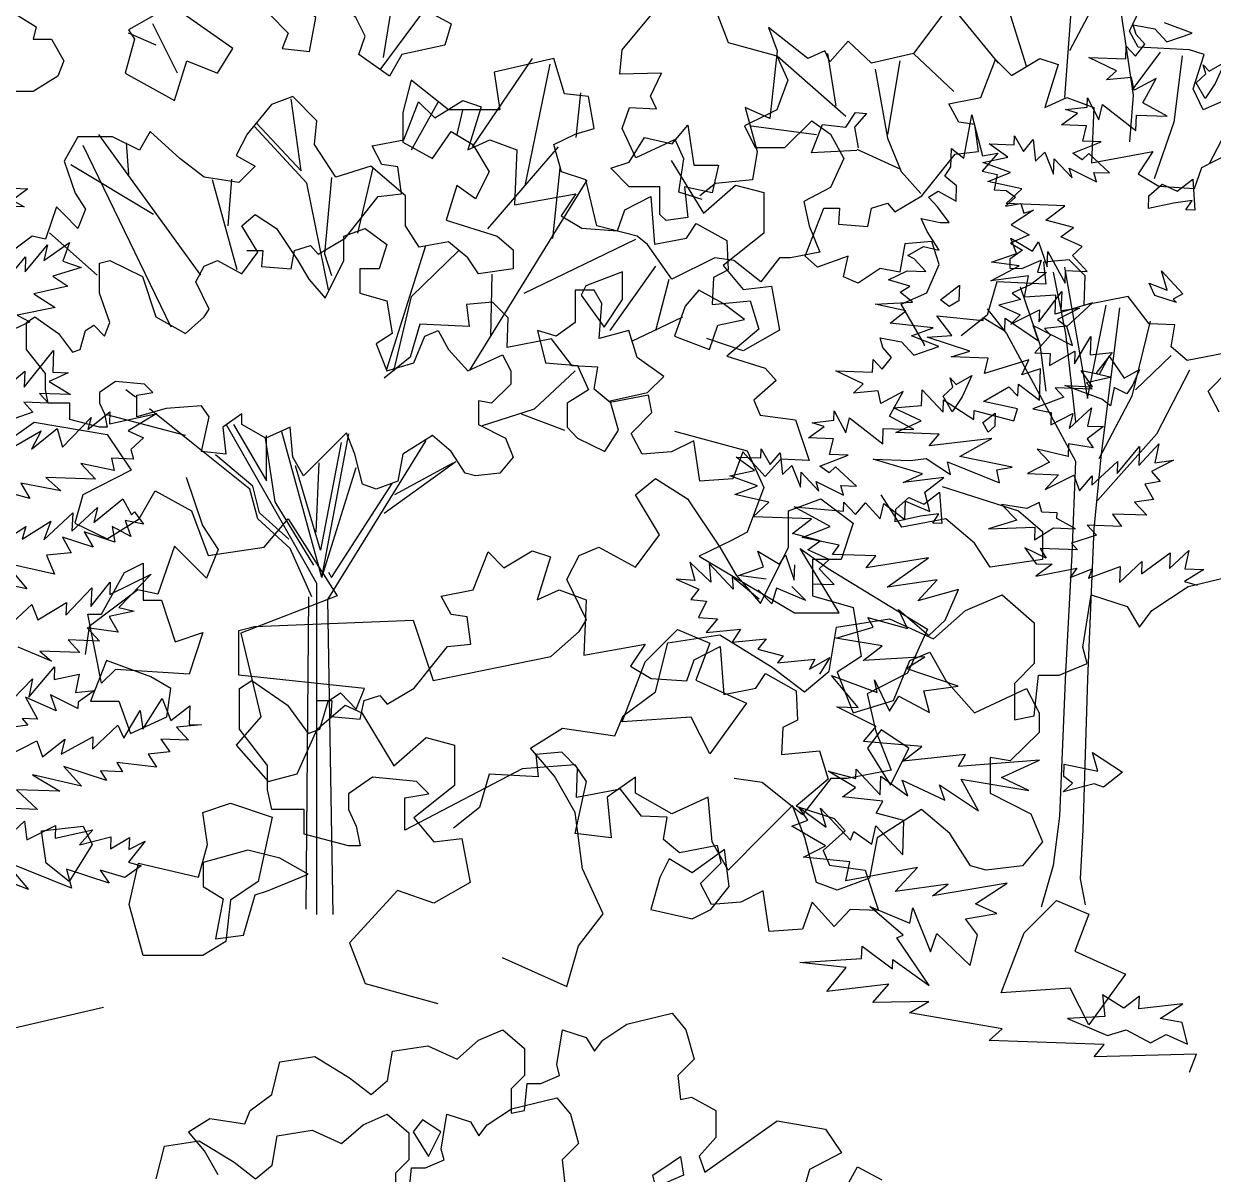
# Model space of a CAD drawing. Header units: inches. Extents: x 11.9 to 85.3, y 5.2 to 37.4.
# Drawn here: x 56.6194 to 57.078, y 23.1037 to 23.5471 of the extents above; entities that cross this region are included whole.
import ezdxf

# ---------------------------------------------------------------- set-up
doc = ezdxf.new("R2010")
doc.units = ezdxf.units.IN
doc.header["$MEASUREMENT"] = 0
doc.layers.add('CAY', color=94, linetype='Continuous')
doc.layers.add('CAY-3', color=61, linetype='Continuous')

# ---------------------------------------------------------------- blocks, each defined once
blk = doc.blocks.new('A$C76451831')
at = {"layer": 'CAY'}
for p, q in [((2471.8, 2031.9), (2478.5, 2069.3)), ((2478.5, 2069.3), (2487.7, 2034.1)), ((2460.6, 2024.6), (2461.2, 2040.4)), ((2461.2, 2040.4), (2471.8, 2031.9)), ((2500.9, 2036.3), (2487.3, 2020.9)), ((2487.7, 2034.1), (2500.9, 2036.3)), ((2455.4, 2016.6), (2460.6, 2024.6)), ((2465.5, 2008.1), (2455.4, 2016.6)), ((2487.3, 2020.9), (2500.3, 2017.8)), ((2500.3, 2017.8), (2497.6, 2004.7)), ((2441.2, 1998.5), (2449.5, 2003.7)), ((2449.5, 2003.7), (2465, 1995)), ((2465, 1995), (2465.5, 2008.1)), ((2497.6, 2004.7), (2508, 2004.3)), ((2508, 2004.3), (2515.9, 1998.6)), ((2449, 1990.1), (2441.2, 1998.5)), ((2515.9, 1998.6), (2507.5, 1990.8)), ((2507.5, 1990.8), (2520.7, 1993)), ((2520.7, 1993), (2523.1, 1984.8)), ((2459, 1976.6), (2449, 1990.1)), ((2531.4, 1987.2), (2512.4, 1974.7)), ((2523.1, 1984.8), (2531.4, 1987.2)), ((2435.1, 1980.1), (2451.3, 1976.8)), ((2440.1, 1969.1), (2435.1, 1980.1)), ((2451.3, 1976.8), (2459, 1976.6)), ((2512.4, 1974.7), (2527.9, 1966)), ((2450.4, 1952.9), (2440.1, 1969.1)), ((2527.9, 1966), (2511.8, 1958.9)), ((2423.5, 1948.4), (2437, 1956)), ((2437, 1956), (2450.4, 1952.9)), ((2522, 1953.1), (2511.3, 1945.3)), ((2511.8, 1958.9), (2522, 1953.1)), ((2428.9, 1945.4), (2423.5, 1948.4)), ((2438.9, 1934.7), (2428.9, 1945.4)), ((2511.3, 1945.3), (2511.1, 1937.6)), ((2521.5, 1937.2), (2538.1, 1944.4)), ((2538.1, 1944.4), (2535, 1934)), ((2407, 1927.6), (2423.1, 1935.2)), ((2423.1, 1935.2), (2438.9, 1934.7)), ((2511.1, 1937.6), (2521.5, 1937.2)), ((2542.7, 1933.8), (2529.2, 1923.4)), ((2535, 1934), (2542.7, 1933.8)), ((2425.3, 1922), (2407, 1927.6)), ((2417, 1916.8), (2425.3, 1922)), ((2529.2, 1923.4), (2513.1, 1916.2)), ((2427.6, 1908.3), (2417, 1916.8)), ((2520.6, 1910.5), (2501.8, 1905.7)), ((2513.1, 1916.2), (2520.6, 1910.5)), ((2536.2, 1891.4), (2555.7, 1917.4)), ((2555.7, 1917.4), (2555.1, 1901.1)), ((2395.4, 1906.7), (2427.6, 1908.3)), ((2421.9, 1900.8), (2395.4, 1906.7)), ((2408.4, 1890.4), (2421.9, 1900.8)), ((2501.8, 1905.7), (2520.1, 1897.4)), ((2512.1, 1889.5), (2536.6, 1901.8)), ((2536.6, 1901.8), (2536.2, 1891.4)), ((2571.1, 1903.3), (2552.1, 1893.5)), ((2555.1, 1901.1), (2571.1, 1903.3)), ((2445.4, 1886.4), (2408.4, 1890.4)), ((2520.1, 1897.4), (2512.1, 1889.5)), ((2552.1, 1893.5), (2559.6, 1887.8)), ((2426.6, 1879.3), (2445.4, 1886.4)), ((2546.2, 1880.1), (2532.6, 1864.8)), ((2559.6, 1887.8), (2541, 1885.8)), ((2541, 1885.8), (2546.2, 1880.1)), ((2402.2, 1869.3), (2399.8, 1877.6)), ((2399.8, 1877.6), (2418.2, 1874.2)), ((2418.2, 1874.2), (2428.7, 1862.9)), ((2450.3, 1870.4), (2426.6, 1879.3)), ((2428.7, 1862.9), (2450.3, 1870.4)), ((2566.7, 1855.4), (2580.6, 1878.9)), ((2580.6, 1878.9), (2580.1, 1863.1)), ((2401.6, 1850.7), (2409.6, 1860.9)), ((2409.6, 1860.9), (2402.2, 1869.3)), ((2532.6, 1864.8), (2545.7, 1864.3)), ((2545.3, 1853.9), (2567, 1866.3)), ((2545.7, 1864.3), (2545.3, 1853.9)), ((2567, 1866.3), (2566.7, 1855.4)), ((2580.1, 1863.1), (2599.2, 1865.2)), ((2599.2, 1865.2), (2585, 1847.1)), ((2361.6, 1849.4), (2393.3, 1848.3)), ((2385.3, 1838.2), (2361.6, 1849.4)), ((2393.3, 1848.3), (2393.7, 1859.2)), ((2393.7, 1859.2), (2401.6, 1850.7)), ((2598.4, 1843.9), (2577, 1839.2)), ((2577, 1839.2), (2581.8, 1833.6)), ((2585, 1847.1), (2598.4, 1843.9)), ((2376.8, 1830.3), (2385.3, 1838.2)), ((2398.2, 1832.3), (2376.8, 1830.3)), ((2400.5, 1821.3), (2398.2, 1832.3)), ((2419.5, 1831.5), (2400.5, 1821.3)), ((2407.9, 1810.6), (2419.5, 1831.5)), ((2581.8, 1833.6), (2550.1, 1834.7)), ((2550.1, 1834.7), (2557.5, 1826.7)), ((2557.5, 1826.7), (2530.9, 1816.8)), ((2360.1, 1806.9), (2360.4, 1815)), ((2360.4, 1815), (2370.2, 1796.1)), ((2370.2, 1796.1), (2373.4, 1809.1)), ((2373.4, 1809.1), (2402, 1786.8)), ((2428.8, 1799), (2407.9, 1810.6)), ((2530.9, 1816.8), (2546.6, 1813.5)), ((2546.6, 1813.5), (2546.3, 1803.1)), ((2546.3, 1803.1), (2565.2, 1812.8)), ((2562, 1799.8), (2581.2, 1817.7)), ((2565.2, 1812.8), (2562, 1799.8)), ((2581.2, 1817.7), (2577.9, 1802)), ((1580.1, 1739.3), (1673.3, 1805.4)), ((1673.3, 1805.4), (1735.8, 1794.7)), ((2338.3, 1791.8), (2351.8, 1801.7)), ((2341.5, 1804.8), (2360.1, 1806.9)), ((2351.8, 1801.7), (2341.5, 1804.8)), ((2402, 1786.8), (2402.5, 1799.9)), ((2402.5, 1799.9), (2428.8, 1799)), ((2591.5, 1801.5), (2577.6, 1791.1)), ((2577.9, 1802), (2591.5, 1801.5)), ((1735.8, 1794.7), (1756.4, 1764.1)), ((2359.6, 1791), (2338.3, 1791.8)), ((2356.4, 1777.5), (2359.6, 1791)), ((2577.6, 1791.1), (2582.7, 1783.2)), ((2297.4, 1774.6), (2297.7, 1782.3)), ((2297.7, 1782.3), (2305.3, 1768.9)), ((2305.3, 1768.9), (2313.9, 1779)), ((2313.9, 1779), (2315.9, 1760.3)), ((2561.2, 1775.8), (2534.7, 1782.2)), ((2534.7, 1782.2), (2545.1, 1770.9)), ((2561.5, 1786.7), (2561.2, 1775.8)), ((2582.7, 1783.2), (2561.5, 1786.7)), ((2603.3, 1761.2), (2622.6, 1784.5)), ((2622.1, 1768.2), (2639, 1786.7)), ((2622.6, 1784.5), (2622.1, 1768.2)), ((2639, 1786.7), (2635.8, 1770.5)), ((2292, 1763.9), (2276.1, 1775.3)), ((2276.1, 1775.3), (2297.4, 1774.6)), ((2315.9, 1760.3), (2323.9, 1768.2)), ((2323.9, 1768.2), (2331.4, 1749.4)), ((2347.9, 1767.4), (2372.2, 1777)), ((2355.9, 1761.7), (2347.9, 1767.4)), ((2372.2, 1777), (2356.4, 1777.5)), ((2545.1, 1770.9), (2526.2, 1761.2)), ((2581.6, 1751.1), (2603.6, 1771.6)), ((2603.6, 1771.6), (2603.3, 1761.2)), ((2651.7, 1772.6), (2632.8, 1762.9)), ((2635.8, 1770.5), (2651.7, 1772.6)), ((1756.4, 1764.1), (1715.1, 1742.8)), ((2270.6, 1759.2), (2292, 1763.9)), ((2294.3, 1750.7), (2270.6, 1759.2)), ((2331.4, 1749.4), (2331.9, 1762.5)), ((2331.9, 1762.5), (2347.1, 1746.1)), ((2361.5, 1766.9), (2355.9, 1761.7)), ((2379.5, 1750.4), (2361.5, 1766.9)), ((2526.2, 1761.2), (2552.9, 1760.2)), ((2552.9, 1760.2), (2541.6, 1747.5)), ((2541.6, 1747.5), (2566, 1759.8)), ((2566, 1759.8), (2571, 1746.5)), ((2571, 1746.5), (2581.9, 1759.2)), ((2581.9, 1759.2), (2581.6, 1751.1)), ((2632.8, 1762.9), (2640.2, 1754.5)), ((2275, 1743.2), (2294.3, 1750.7)), ((2347.1, 1746.1), (2344.7, 1754.4)), ((2344.7, 1754.4), (2368.3, 1742.7)), ((2365.9, 1750.9), (2379.5, 1750.4)), ((2368.3, 1742.7), (2365.9, 1750.9)), ((2640.2, 1754.5), (2627, 1752.2)), ((2627, 1752.2), (2634.6, 1738.8)), ((1715.1, 1742.8), (1708.1, 1718.6)), ((1763.5, 1722.2), (1777.1, 1746.4)), ((1777.1, 1746.4), (1808.3, 1729.3)), ((2304.2, 1736.7), (2275, 1743.2)), ((2290.6, 1724.1), (2304.2, 1736.7)), ((2634.6, 1738.8), (2618.3, 1736.6)), ((1808.3, 1729.3), (1822.5, 1690.9)), ((2618.3, 1736.6), (2628.7, 1725.4)), ((1708.1, 1718.6), (1735.8, 1705.1)), ((1735.8, 1705.1), (1763.5, 1722.2)), ((1870.8, 1698), (1891.4, 1722.2)), ((1891.4, 1722.2), (1933.3, 1656.1)), ((2340.9, 1722.3), (2290.6, 1724.1)), ((2324.6, 1709.7), (2340.9, 1722.3)), ((2577.7, 1716.8), (2585.5, 1708.3)), ((2607.1, 1715.7), (2577.7, 1716.8)), ((2628.7, 1725.4), (2599.3, 1726.4)), ((2599.3, 1726.4), (2607.1, 1715.7)), ((2348.4, 1703.5), (2324.6, 1709.7)), ((2585.5, 1708.3), (2564, 1701.4)), ((1822.5, 1690.9), (1870.8, 1698)), ((2337.7, 1695.7), (2348.4, 1703.5)), ((2524, 1697.3), (2533.9, 1683.8)), ((2542.3, 1688.5), (2524, 1697.3)), ((2569.2, 1695.7), (2537.1, 1696.9)), ((2537.1, 1696.9), (2542.3, 1688.5)), ((2564, 1701.4), (2569.2, 1695.7)), ((2294.6, 1694.5), (2313.2, 1683.4)), ((2299.6, 1681.1), (2294.6, 1694.5)), ((2313.2, 1683.4), (2318.5, 1691.4)), ((2318.5, 1691.4), (2325.9, 1669.8)), ((2356, 1687.3), (2337.7, 1695.7)), ((2347.5, 1679.5), (2356, 1687.3)), ((2605.4, 1667.7), (2624.6, 1685.6)), ((2624.3, 1675.2), (2648.9, 1693)), ((2624.6, 1685.6), (2624.3, 1675.2)), ((2648.4, 1679.8), (2664.8, 1695.1)), ((2648.9, 1693), (2648.4, 1679.8)), ((2664.8, 1695.1), (2661.6, 1679.4)), ((2236.3, 1685.2), (2240.6, 1669.3)), ((2254.4, 1667.9), (2236.3, 1685.2)), ((2252.8, 1684.1), (2254.4, 1667.9)), ((2273.6, 1662), (2252.8, 1684.1)), ((2278, 1673.7), (2299.6, 1681.1)), ((2325.9, 1669.8), (2326.4, 1682.9)), ((2360.2, 1665.9), (2347.5, 1679.5)), ((2547.5, 1683.4), (2533.6, 1673)), ((2533.6, 1673), (2568.7, 1679.9)), ((2533.9, 1683.8), (2547.5, 1683.4)), ((2568.7, 1679.9), (2563, 1671.9)), ((2563, 1671.9), (2581.8, 1679.4)), ((2578.8, 1671.4), (2605.9, 1681.3)), ((2581.8, 1679.4), (2578.8, 1671.4)), ((2605.9, 1681.3), (2605.4, 1667.7)), ((2677.9, 1678.8), (2661.2, 1668.5)), ((2661.6, 1679.4), (2677.9, 1678.8)), ((2664.3, 1664.1), (2722.6, 1678.3)), ((2224.6, 1670.4), (2244.1, 1661.9)), ((2240.6, 1669.3), (2224.6, 1670.4)), ((2272.6, 1672.4), (2273.6, 1662)), ((2295.9, 1653.3), (2272.6, 1672.4)), ((2301.9, 1670.6), (2278, 1673.7)), ((2341.7, 1666.5), (2360.2, 1665.9)), ((2661.2, 1668.5), (2672, 1665.4)), ((1933.3, 1656.1), (1850.8, 1624.3)), ((2244.1, 1661.9), (2237.2, 1653)), ((2306.7, 1649.3), (2295.1, 1661.4)), ((2310.8, 1662.9), (2306.7, 1649.3)), ((2336, 1652.2), (2310.8, 1662.9)), ((2323.9, 1664.2), (2336, 1652.2)), ((2473.2, 1643.5), (2504.5, 1657)), ((2504.5, 1657), (2532.2, 1632.9)), ((2574, 1612.2), (2581.1, 1657)), ((2581.1, 1657), (2611.8, 1647)), ((2633, 1643.5), (2664.3, 1664.1)), ((2237.2, 1653), (2250.5, 1651.6)), ((2250.5, 1651.6), (2243.7, 1637.7)), ((2611.8, 1647), (2622.4, 1629.3)), ((2243.7, 1637.7), (2260.2, 1636.6)), ((2260.2, 1636.6), (2250.4, 1624.7)), ((2362.4, 1629.3), (2407.8, 1636.4)), ((2407.8, 1636.4), (2445.5, 1619.3)), ((2445.5, 1619.3), (2473.2, 1643.5)), ((2622.4, 1629.3), (2633, 1643.5)), ((2250.4, 1624.7), (2279.7, 1627.6)), ((2279.7, 1627.6), (2272.6, 1616.4)), ((2355.9, 1591.6), (2362.4, 1629.3)), ((2532.2, 1632.9), (2532.2, 1598.1)), ((1850.8, 1624.3), (1867.9, 1552.3)), ((2206.7, 1573.9), (2217.3, 1615.8)), ((2217.3, 1615.8), (2262.1, 1622.8)), ((2262.1, 1622.8), (2306.9, 1595.1)), ((2272.6, 1616.4), (2301.9, 1619.3)), ((2301.9, 1619.3), (2294.6, 1610.4)), ((2294.6, 1610.4), (2316.5, 1604.8)), ((2316.5, 1604.8), (2311.6, 1598.8)), ((2577.6, 1598.1), (2574, 1612.2)), ((2306.9, 1595.1), (2334.7, 1573.9)), ((2311.6, 1598.8), (2343.6, 1601.9)), ((2339, 1593.3), (2356.7, 1603.2)), ((2343.6, 1601.9), (2339, 1593.3)), ((2356.7, 1603.2), (2347.6, 1589.1)), ((2532.2, 1598.1), (2515.1, 1580.9)), ((2553.4, 1588), (2577.6, 1598.1)), ((2334.7, 1573.9), (2355.9, 1591.6)), ((2532.2, 1553.2), (2535.7, 1588)), ((2535.7, 1588), (2553.4, 1588)), ((2179, 1553.2), (2206.7, 1573.9)), ((2515.1, 1580.9), (2515.1, 1549.7)), ((1916.2, 1541.7), (1940.4, 1562.3)), ((1940.4, 1562.3), (1954.5, 1555.8)), ((1954.5, 1555.8), (1982.2, 1510.4)), ((2171.9, 1536.1), (2179, 1553.2)), ((2515.1, 1549.7), (2532.2, 1553.2)), ((1867.9, 1552.3), (1846.6, 1528.1)), ((2099.4, 1525.5), (2127.1, 1542.6)), ((2127.1, 1542.6), (2171.9, 1536.1)), ((1899.1, 1503.3), (1916.2, 1541.7)), ((1982.2, 1510.4), (2010, 1534.6)), ((2010, 1534.6), (2034.1, 1528.1)), ((1846.6, 1528.1), (1874.3, 1496.9)), ((2034.1, 1528.1), (2034.1, 1493.3)), ((2120, 1501.3), (2099.4, 1525.5)), ((1874.3, 1496.9), (1899.1, 1503.3)), ((2034.1, 1493.3), (1999.3, 1465.6)), ((2137.7, 1470.1), (2120, 1501.3)), ((1999.3, 1465.6), (2016.4, 1445)), ((2144.2, 1421.7), (2137.7, 1470.1)), ((2016.4, 1445), (2040.6, 1447.9)), ((2040.6, 1447.9), (2047.7, 1410.1)), ((2161.9, 1383.3), (2144.2, 1421.7)), ((2047.7, 1410.1), (2016.4, 1392.5)), ((1985.2, 1403.1), (1943.9, 1358.2)), ((2016.4, 1392.5), (1985.2, 1403.1)), ((2140.7, 1355.6), (2161.9, 1383.3)), ((1943.9, 1358.2), (1957.5, 1323.4)), ((2130.6, 1320.8), (2140.7, 1355.6)), ((2075.2, 1345.6), (2130.6, 1320.8)), ((1957.5, 1323.4), (2020, 1306.3)), ((1732.8, 1302.8), (1656.2, 1285.1)), ((4701.9, 860.6), (4738.9, 910.7)), ((4704.6, 871.1), (4712.5, 918.7)), ((4527.8, 857.9), (4506.6, 900.2)), ((4991.7, 907.3), (5000.7, 884.1)), ((5351, 891), (5348.6, 899.3)), ((5348.6, 899.3), (5367.1, 895.9)), ((5399.1, 892.1), (5375.4, 901.1)), ((4509.3, 881.7), (4485.5, 892.2)), ((5358.4, 882.6), (5351, 891)), ((5367.1, 895.9), (5377.5, 884.7)), ((5377.5, 884.7), (5399.1, 892.1)), ((5000.7, 884.1), (5042.4, 872.7)), ((5342.1, 870.1), (5342.5, 880.9)), ((5342.5, 880.9), (5350.4, 872.5)), ((5350.4, 872.5), (5358.4, 882.6)), ((4781, 794.5), (4832.5, 870.4)), ((4850.9, 870.4), (4799.8, 858.6)), ((4860, 840.1), (4850.9, 870.4)), ((5042.4, 872.7), (5051.8, 851.9)), ((5310.5, 871.2), (5342.1, 870.1)), ((5334.1, 859.9), (5310.5, 871.2)), ((4799.8, 858.6), (4804.6, 826.3)), ((4826.2, 761), (4847.8, 865.6)), ((5325.6, 852), (5334.1, 859.9)), ((4728.3, 851.9), (4721.2, 824)), ((4760.5, 826.3), (4728.3, 851.9)), ((5051.8, 851.9), (5042.4, 826.3)), ((5347, 854), (5325.6, 852)), ((5349.4, 843.1), (5347, 854)), ((5368.3, 853.3), (5349.4, 843.1)), ((5356.7, 832.4), (5368.3, 853.3)), ((4626.9, 837.7), (4608.4, 831)), ((4647.3, 816.9), (4626.9, 837.7)), ((4880.8, 837.7), (4860, 840.1)), ((4870.1, 802.5), (4874.1, 840.9)), ((4885.5, 810.2), (4880.8, 837.7)), ((4608.4, 831), (4587.6, 805.5)), ((4634, 774), (4625.3, 835.7)), ((4728.6, 791.9), (4751.7, 832.8)), ((5290.3, 826.5), (5309, 828.6)), ((5309, 828.6), (5309.3, 836.7)), ((5309.3, 836.7), (5319, 817.8)), ((5319, 817.8), (5322.2, 830.9)), ((5322.2, 830.9), (5350.9, 808.5)), ((5377.6, 820.8), (5356.7, 832.4)), ((4721.2, 824), (4721.2, 798.4)), ((4804.6, 826.3), (4760.5, 826.3)), ((4768, 805.1), (4772.9, 825.9)), ((5033.3, 821.6), (5014.8, 812.5)), ((5042.4, 826.3), (5033.3, 821.6)), ((5287.1, 813.5), (5300.6, 823.4)), ((5300.6, 823.4), (5290.3, 826.5)), ((5350.9, 808.5), (5351.3, 821.7)), ((5351.3, 821.7), (5377.6, 820.8)), ((4504.2, 807.8), (4495.2, 791.7)), ((4529.8, 784.6), (4504.2, 807.8)), ((4638.7, 763.4), (4593.5, 812.2)), ((4595.8, 814.5), (4634, 774)), ((4645.4, 796.4), (4647.3, 816.9)), ((4746.8, 784.6), (4762.9, 807.8)), ((4762.9, 807.8), (4781.4, 796.4)), ((4869.4, 805.5), (4885.5, 810.2)), ((5014.8, 812.5), (5023.9, 794.1)), ((5049.4, 794.1), (5072.6, 816.9)), ((5072.6, 816.9), (5088.7, 805.5)), ((5308.4, 812.7), (5287.1, 813.5)), ((5305.2, 799.3), (5308.4, 812.7)), ((4442.1, 803.1), (4430.3, 782.3)), ((4472, 803.1), (4442.1, 803.1)), ((4547.7, 684.5), (4460.2, 805.1)), ((4495.2, 791.7), (4472, 803.1)), ((4485.8, 770.9), (4483.8, 797.9)), ((4587.6, 805.5), (4578.1, 787)), ((4721.2, 798.4), (4746.8, 784.6)), ((4850.9, 796.4), (4869.4, 805.5)), ((5088.7, 805.5), (5100.1, 784.6)), ((5240.9, 785.6), (5224.9, 797.1)), ((5224.9, 797.1), (5246.2, 796.3)), ((5246.2, 796.3), (5246.5, 804)), ((5246.5, 804), (5254.2, 790.6)), ((5254.2, 790.6), (5262.7, 800.7)), ((5262.7, 800.7), (5264.7, 782.1)), ((5296.7, 789.1), (5321.1, 798.7)), ((5321.1, 798.7), (5305.2, 799.3)), ((4522.3, 639.8), (4446.8, 795.6)), ((4578.1, 787), (4594.3, 777.9)), ((4663.8, 768.5), (4645.4, 796.4)), ((4781.4, 796.4), (4795.5, 773.2)), ((4794.3, 724.1), (4854.9, 794.5)), ((4857.6, 773.2), (4850.9, 796.4)), ((5023.9, 794.1), (5049.4, 794.1)), ((5264.7, 782.1), (5272.7, 790)), ((5272.7, 790), (5280.2, 771.1)), ((5304.7, 783.4), (5296.7, 789.1)), ((5310.3, 788.7), (5304.7, 783.4)), ((5328.3, 772.2), (5310.3, 788.7)), ((4430.3, 782.3), (4439.8, 754.7)), ((4507, 736.3), (4436.2, 779.1)), ((4550.6, 768.5), (4529.8, 784.6)), ((4594.3, 777.9), (4580.5, 763.8)), ((4693.7, 777.9), (4663.8, 768.5)), ((4723.6, 752.4), (4693.7, 777.9)), ((4850.1, 715.8), (4856.4, 776.4)), ((4951.7, 782.9), (4979.4, 737.5)), ((5100.1, 784.6), (5088.7, 759.5)), ((5219.4, 781), (5240.9, 785.6)), ((5243.1, 772.4), (5219.4, 781)), ((5280.2, 771.1), (5280.7, 784.3)), ((5280.7, 784.3), (5296, 767.8)), ((4580.5, 763.8), (4550.6, 768.5)), ((4579.1, 689), (4557.9, 766.3)), ((4571.1, 726.8), (4574.5, 766.9)), ((4659.9, 768.1), (4654, 702.8)), ((4682.7, 720.5), (4695.7, 776.4)), ((4795.5, 773.2), (4783.7, 750)), ((4878.5, 766.1), (4857.6, 773.2)), ((5223.8, 764.9), (5243.1, 772.4)), ((5296, 767.8), (5293.5, 776.1)), ((5293.5, 776.1), (5317.1, 764.4)), ((5314.7, 772.6), (5328.3, 772.2)), ((5317.1, 764.4), (5314.7, 772.6)), ((4657.5, 671.8), (4638.7, 763.4)), ((4767.6, 761.4), (4758.6, 731.5)), ((4783.7, 750), (4767.6, 761.4)), ((4778.7, 602.9), (4879.6, 765.8)), ((4887.9, 726.8), (4878.5, 766.1)), ((4979.4, 737.5), (5007.1, 761.7)), ((5007.1, 761.7), (5031.3, 755.2)), ((5088.7, 759.5), (5065.6, 747.7)), ((5253, 758.5), (5223.8, 764.9)), ((5239.5, 745.8), (5253, 758.5)), ((4439.8, 754.7), (4448.8, 741)), ((4723.6, 726.8), (4723.6, 752.4)), ((5031.3, 755.2), (5031.3, 720.4)), ((5065.6, 747.7), (5070.3, 726.8)), ((5289.7, 744), (5239.5, 745.8)), ((4423.7, 742.9), (4414.2, 715.4)), ((4430.3, 736.3), (4423.7, 742.9)), ((4442.1, 724.5), (4430.3, 736.3)), ((4448.8, 741), (4442.1, 724.5)), ((5273.4, 731.5), (5289.7, 744)), ((4735.4, 708.3), (4723.6, 726.8)), ((4758.6, 731.5), (4802.2, 717.8)), ((4922.5, 717.8), (4887.9, 726.8)), ((5070.3, 726.8), (5079.3, 704)), ((5297.2, 725.2), (5273.4, 731.5)), ((4402.8, 717.8), (4374.9, 696.9)), ((4414.2, 715.4), (4402.8, 717.8)), ((4458.8, 684.4), (4417.8, 720.8)), ((4802.2, 717.8), (4816, 706)), ((4825.4, 669), (4921.3, 715.4)), ((4931.5, 710.7), (4922.5, 717.8)), ((5031.3, 720.4), (4996.5, 692.7)), ((5248.4, 702.9), (5243.4, 716.2)), ((5243.4, 716.2), (5262.1, 705.1)), ((5286.5, 717.4), (5297.2, 725.2)), ((5304.8, 709.1), (5286.5, 717.4)), ((4707.6, 603.7), (4740.9, 709.9)), ((4728.7, 665.9), (4769.2, 705.2)), ((4760.5, 713.1), (4735.4, 708.3)), ((4777, 699.3), (4760.5, 713.1)), ((4816, 706), (4816, 689.9)), ((4952.3, 680.8), (4931.5, 710.7)), ((5262.1, 705.1), (5267.3, 713.1)), ((5267.3, 713.1), (5274.7, 691.5)), ((5296.4, 701.2), (5304.8, 709.1)), ((4654, 702.8), (4659.9, 684)), ((4786.1, 685.5), (4777, 699.3)), ((4989.3, 699.3), (4952.3, 680.8)), ((5005.4, 696.9), (4989.3, 699.3)), ((5028.6, 678.5), (5005.4, 696.9)), ((5044.7, 699.3), (5028.6, 678.5)), ((5054.2, 699.3), (5044.7, 699.3)), ((5079.3, 704), (5054.2, 699.3)), ((5226.8, 695.5), (5248.4, 702.9)), ((5250.7, 692.4), (5226.8, 695.5)), ((5274.7, 691.5), (5275.2, 704.7)), ((5275.2, 704.7), (5290.1, 677.4)), ((5309, 687.6), (5296.4, 701.2)), ((4816, 689.9), (4786.1, 685.5)), ((4796.7, 631.7), (4797.9, 685.1)), ((4899.3, 636.8), (4938.6, 692.2)), ((4996.5, 692.7), (5013.6, 672)), ((5226.3, 679.6), (5250.7, 692.4)), ((5290.1, 677.4), (5290.5, 688.3)), ((5290.5, 688.3), (5309, 687.6)), ((4938.6, 636.8), (4950, 680.8)), ((5013.6, 672), (5037.8, 675)), ((5037.8, 675), (5044.9, 637.2)), ((5258.6, 683.9), (5226.3, 679.6)), ((5255.2, 665.5), (5258.6, 683.9)), ((4713.4, 601.8), (4728.7, 665.9)), ((5282, 667.2), (5255.2, 665.5)), ((5281.5, 650.9), (5282, 667.2)), ((5313.5, 660.7), (5281.5, 650.9)), ((5291.5, 640.2), (5313.5, 660.7)), ((4917.8, 627.7), (4961.8, 648.6)), ((5179.9, 649.5), (5219.6, 645.4)), ((5192.9, 632.7), (5179.9, 649.5)), ((5219.6, 645.4), (5219.7, 648.1)), ((5219.7, 648.1), (5238.4, 636.6)), ((5238.4, 636.6), (5238.7, 647.4)), ((5238.7, 647.4), (5267.1, 627.9)), ((5044.9, 637.2), (5013.6, 619.5)), ((5262.5, 641.2), (5296.4, 624.1)), ((5267.1, 627.9), (5262.5, 641.2)), ((5296.4, 624.1), (5291.5, 640.2)), ((5013.6, 619.5), (4982.4, 630.1)), ((5171.6, 631.2), (5192.9, 632.7)), ((5208.3, 619), (5171.6, 631.2)), ((5192.3, 614.2), (5208.3, 619)), ((5224, 613.1), (5192.3, 614.2)), ((5220.8, 600), (5224, 613.1)), ((5258.8, 611.8), (5220.8, 600)), ((5252.9, 598.9), (5258.8, 611.8)), ((5268.9, 603.8), (5252.9, 598.9)), ((5268, 577.1), (5268.9, 603.8)), ((4834.4, 569.5), (4869.4, 602.2)), ((4491.5, 579.5), (4483.4, 586)), ((5166.8, 572.4), (5167.3, 586)), ((5167.3, 586), (5185.2, 566.8)), ((5219.9, 576), (5241.7, 588.4)), ((5241.7, 588.4), (5249.5, 580.4)), ((5249.5, 580.4), (5249.9, 590.8)), ((5249.9, 590.8), (5268, 577.1)), ((5142.7, 570.6), (5166.8, 572.4)), ((5185.2, 566.8), (5185.5, 577.2)), ((5185.5, 577.2), (5211.7, 560.4)), ((5249.2, 569.6), (5219.9, 576)), ((4534.5, 546.7), (4466.9, 564.4)), ((4541.2, 539.6), (4503.7, 569.7)), ((4789.6, 555.4), (4834.4, 569.5)), ((4823, 565.2), (4860, 551.4)), ((5166.3, 559.3), (5142.7, 570.6)), ((5211.7, 560.4), (5212, 568.1)), ((5212, 568.1), (5246.1, 559.2)), ((5246.1, 559.2), (5249.2, 569.6)), ((4647.3, 419.7), (4569.9, 556)), ((4575.8, 556.2), (4604.1, 507.8)), ((5144.7, 549.2), (5166.3, 559.3)), ((4602.9, 544.4), (4611.2, 489.7)), ((4604.1, 507.8), (4604.1, 546.7)), ((4651.6, 424.8), (4617.3, 549.9)), ((4651.6, 424.8), (4675, 548.1)), ((4656.8, 405.9), (4741.3, 542.4)), ((5181.8, 547.9), (5144.7, 549.2)), ((5173.3, 537.8), (5181.8, 547.9)), ((5227, 544), (5173.3, 537.8)), ((5199.7, 528.7), (5227, 544)), ((4589.9, 500.7), (4541.2, 539.6)), ((4668.2, 540.8), (4650.5, 448.4)), ((4592.3, 503.1), (4560.4, 530.2)), ((4646.9, 463.7), (4649.3, 523.1)), ((4705.1, 479.9), (4766.8, 524.3)), ((4714.5, 496), (4764.5, 523.1)), ((5125.3, 526.3), (5157, 525.2)), ((5167.5, 513.9), (5125.3, 526.3)), ((5157, 525.2), (5170.6, 527)), ((5170.6, 527), (5191.5, 513.1)), ((5189.1, 524.1), (5233.8, 506.2)), ((5191.5, 513.1), (5189.1, 524.1)), ((5244.7, 519.4), (5199.7, 528.7)), ((4650.5, 448.4), (4629.2, 520.8)), ((4651.6, 424.8), (4681.2, 519.2)), ((5150.9, 506.4), (5167.5, 513.9)), ((5231.5, 517.1), (5244.7, 519.4)), ((5233.8, 506.2), (5231.5, 517.1)), ((4596.6, 475.1), (4589.9, 500.7)), ((4598.2, 480.3), (4592.3, 503.1)), ((4659.9, 424.8), (4712.2, 505.4)), ((5185.9, 510.6), (5150.9, 506.4)), ((5169.6, 498), (5185.9, 510.6)), ((5152.5, 474.6), (5153.1, 490.4)), ((5153.1, 490.4), (5174, 481.5)), ((5174, 481.5), (5169.6, 498)), ((4623.3, 457.8), (4598.2, 480.3)), ((4611.2, 489.7), (4644.6, 435.4)), ((5057.3, 485.6), (5099.7, 481.8)), ((5088.4, 468.6), (5057.3, 485.6)), ((5099.7, 481.8), (5100, 489.5)), ((5100, 489.5), (5110.1, 478.8)), ((5110.1, 478.8), (5118.6, 488.9)), ((5118.6, 488.9), (5131.2, 475.3)), ((5131.2, 475.3), (5134.4, 488.3)), ((5134.4, 488.3), (5152.5, 474.6)), ((4624.5, 449.6), (4596.6, 475.1)), ((5064.1, 459.1), (5088.4, 468.6)), ((4643, 408.3), (4624.5, 449.6)), ((5062.5, 449.6), (5086.7, 432.5)), ((5096, 452.5), (5064.1, 459.1)), ((5090.3, 444.6), (5096, 452.5)), ((5127.4, 443.3), (5090.3, 444.6)), ((5119.3, 433.1), (5127.4, 443.3)), ((5172.7, 441.7), (5119.3, 433.1)), ((5137.3, 416.6), (5172.7, 441.7)), ((4657.5, 429.5), (4659.9, 424.8)), ((4647.3, 135.4), (4647.3, 419.7)), ((5180.2, 422.8), (5137.3, 416.6)), ((5163.7, 404.8), (5180.2, 422.8)), ((5198.4, 414.5), (5163.7, 404.8)), ((5187.1, 388.1), (5198.4, 414.5)), ((4638.3, 140.1), (4640.6, 408.3)), ((4661.5, 135.4), (4656.8, 405.9)), ((5120.6, 390.5), (5154.7, 381.1)), ((5125.3, 382.1), (5120.6, 390.5)), ((5154.7, 381.1), (5147.1, 397.2)), ((5147.1, 397.2), (5173, 375)), ((5093.2, 372.8), (5125.3, 382.1)), ((5171.9, 380.3), (5154.8, 342.6)), ((5173, 375), (5187.1, 388.1)), ((5132.9, 366), (5093.2, 372.8)), ((5116.6, 353.4), (5132.9, 366)), ((5169.7, 356.6), (5116.6, 353.4)), ((5153.5, 346.7), (5169.7, 356.6)), ((5112.4, 313.2), (5089.4, 340.8)), ((5089.4, 340.8), (5128.7, 326.2)), ((5154.8, 342.6), (5120.1, 324.9)), ((5198.3, 331.5), (5153.5, 346.7)), ((5126.4, 336.8), (5139.1, 310)), ((5128.7, 326.2), (5126.4, 336.8)), ((5168.7, 327.6), (5198.3, 331.5)), ((5173.5, 308.8), (5168.7, 327.6)), ((5120.1, 324.9), (5127.1, 293.6)), ((5139.1, 310), (5147.2, 322.9)), ((5147.2, 322.9), (5173.5, 308.8)), ((5093.9, 313.9), (5112.4, 313.2)), ((5127.7, 296.8), (5093.9, 313.9)), ((5116.8, 284), (5127.7, 296.8)), ((5127.1, 293.6), (5140.7, 259.4)), ((5167, 279.6), (5116.8, 284)), ((5150.7, 267), (5167, 279.6)), ((5204.4, 272.8), (5150.7, 267)), ((5198.6, 262.6), (5204.4, 272.8)), ((5268.1, 267.9), (5198.6, 262.6)), ((5235.4, 253.2), (5268.1, 267.9)), ((5110, 244.4), (5086.5, 258.4)), ((5086.5, 258.4), (5110.3, 252.1)), ((5140.7, 259.4), (5103, 252.3)), ((5110.3, 252.1), (5110.6, 260.2)), ((5110.6, 260.2), (5131.1, 238.2)), ((5029.8, 248.8), (5005.7, 252.3)), ((5064.6, 221), (5029.8, 248.8)), ((5088.8, 252.3), (5064.6, 221)), ((5103, 252.3), (5088.8, 252.3)), ((5131.1, 238.2), (5131.7, 254.1)), ((5131.7, 254.1), (5155.1, 237.4)), ((5155.1, 237.4), (5150.1, 250.7)), ((5150.1, 250.7), (5186.7, 233.6)), ((5186.7, 233.6), (5182.2, 246.9)), ((5182.2, 246.9), (5215.8, 224.4)), ((5200.9, 251.6), (5259, 241.9)), ((5215.8, 224.4), (5200.9, 251.6)), ((5259, 241.9), (5235.4, 253.2)), ((5098.9, 236.6), (5110, 244.4)), ((5133.6, 232.7), (5098.9, 236.6)), ((5069.2, 216.4), (5061.4, 227.5)), ((5061.4, 227.5), (5084.8, 210.4)), ((5080, 226.9), (5105.7, 199.2)), ((5084.8, 210.4), (5080, 226.9)), ((5127.8, 222.5), (5133.6, 232.7)), ((5055.4, 211.4), (5069.2, 216.4)), ((5151.6, 216.2), (5127.8, 222.5)), ((5150.6, 186.8), (5151.6, 216.2)), ((5084.3, 194.5), (5055.4, 211.4)), ((5105.7, 199.2), (5108.7, 206.8)), ((5108.7, 206.8), (5124.2, 195.8)), ((5124.2, 195.8), (5127.5, 211.6)), ((5127.5, 211.6), (5150.6, 186.8)), ((5065.3, 184.8), (5084.3, 194.5)), ((5105.1, 180.6), (5065.3, 184.8)), ((5101.8, 164.4), (5105.1, 180.6)), ((5163.4, 175.9), (5101.8, 164.4)), ((5144.1, 155.3), (5163.4, 175.9)), ((5189.6, 161.4), (5144.1, 155.3)), ((5240.4, 162.3), (5176.1, 151.4)), ((5176.1, 151.4), (5189.6, 161.4)), ((5213, 144.7), (5240.4, 162.3)), ((5231.3, 136.3), (5213, 144.7)), ((5150.9, 117.8), (5122.3, 142.4)), ((5122.3, 142.4), (5156.7, 128.1)), ((5156.7, 128.1), (5159.4, 141.1)), ((5159.4, 141.1), (5174.4, 103.4)), ((5204.4, 131.8), (5231.3, 136.3)), ((5214.8, 117.9), (5204.4, 131.8)), ((5145.4, 115.3), (5150.9, 117.8)), ((5173.4, 74.4), (5145.4, 115.3)), ((5174.4, 103.4), (5180, 119.1)), ((5180, 119.1), (5208.5, 91.8)), ((5208.5, 91.8), (5214.8, 117.9)), ((5115.3, 97.8), (5115.7, 108.2)), ((5115.7, 108.2), (5141.7, 88.7)), ((5062.2, 94.2), (5115.3, 97.8)), ((5101.9, 90.1), (5062.2, 94.2)), ((5141.7, 88.7), (5142, 96.8)), ((5142, 96.8), (5173.4, 74.4)), ((5085.3, 69.4), (5101.9, 90.1)), ((5138.6, 75.7), (5085.3, 69.4)), ((5124.9, 59.8), (5138.6, 75.7)), ((5172.9, 60.9), (5124.9, 59.8)), ((5156.3, 51), (5172.9, 60.9)), ((5236, 37.4), (5156.3, 51)), ((5224.8, 27.3), (5236, 37.4)), ((5323.5, 23.9), (5224.8, 27.3)), ((5314.9, 13.3), (5323.5, 23.9)), ((5402.9, 15.7), (5314.9, 13.3)), ((5396.9, 0), (5402.9, 15.7))]:
    blk.add_line(p, q, dxfattribs=at)
for points in [[(2451.7, 1910.2), (2468, 1922.8), (2467.5, 1909.6), (2459.2, 1904.5)], [(2453.8, 1827.6), (2462.2, 1835.5), (2459.8, 1843.3), (2465, 1837.6), (2478.4, 1845.3), (2470.1, 1827), (2461.5, 1814.2)], [(2452.7, 1718.4), (2445, 1718.7), (2450.2, 1726.6), (2434.3, 1724.5), (2412.8, 1719.8), (2413.2, 1730.7), (2424.4, 1740.7), (2437.4, 1734.8), (2450.9, 1745.2)], [(1750.8, 1676.2), (1766.7, 1684.2), (1766.7, 1652.5), (1782.5, 1652.5), (1794.4, 1616.8), (1818.1, 1624.8), (1806.3, 1589.1), (1742.9, 1593.1), (1731.1, 1581.2), (1719.2, 1640.6), (1731.1, 1640.6)], [(2424.5, 1525.4), (2400.8, 1541.2), (2388.9, 1525.4), (2408.7, 1493.7)], [(1754.8, 1391.1), (1762.7, 1426.7), (1814.2, 1414.8), (1822.1, 1442.6), (1818.1, 1470.3), (1841.9, 1478.2), (1877.5, 1466.3), (1865.7, 1410.9), (1841.9, 1395), (1837.9, 1359.4), (1818.1, 1347.5), (1766.7, 1347.5)], [(1683.5, 1426.7), (1679.6, 1454.5), (1715.2, 1458.4), (1723.1, 1442.6), (1703.3, 1410.9)], [(2270.1, 1406.6), (2266.2, 1438.3), (2238.4, 1418.5), (2218.7, 1430.3), (2210.7, 1414.5), (2202.8, 1386.8), (2238.4, 1378.9), (2254.3, 1386.8)], [(2523.5, 1367), (2551.2, 1394.7), (2578.9, 1382.8), (2567, 1351.1), (2610.6, 1331.3), (2578.9, 1287.8), (2563.1, 1319.5), (2503.7, 1315.5)], [(2022.5, 1195.9), (2006.6, 1206.4), (1998.7, 1195.9), (2011.9, 1174.8)], [(2220.4, 1169.5), (2228.3, 1174.8), (2231, 1158.9), (2207.2, 1148.4), (2204.6, 1158.9)], [(4709.9, 855.3), (4683.5, 873.8), (4688.8, 889.6), (4680.8, 905.5), (4667.6, 916), (4665, 945.1), (4680.8, 950.3), (4696.7, 963.5), (4686.1, 987.3), (4699.3, 1016.3), (4731, 1024.3), (4770.6, 1013.7), (4754.7, 1003.1), (4744.2, 982), (4778.5, 974.1), (4778.5, 947.7), (4757.4, 939.8), (4736.3, 931.9), (4704.6, 937.1), (4699.3, 921.3), (4733.6, 916), (4762.7, 900.2), (4757.4, 881.7), (4720.4, 873.8)], [(4641.2, 876.4), (4646.5, 905.5), (4625.4, 923.9), (4606.9, 908.1), (4622.8, 892.2), (4617.5, 879)], [(4403.7, 887), (4419.5, 887), (4430.1, 868.5), (4424.8, 855.3), (4403.7, 842.1), (4372, 842.1), (4358.8, 857.9), (4356.2, 876.4), (4377.3, 876.4), (4380, 892.2), (4385.2, 910.7), (4406.4, 897.5)], [(4562.1, 857.9), (4575.3, 879), (4522.5, 916), (4485.5, 894.9), (4490.8, 887), (4482.9, 857.9), (4525.1, 834.2), (4535.7, 868.5)], [(5402.6, 849.4), (5411, 857.2), (5408.6, 865), (5413.8, 859.4), (5427.2, 867.1), (5418.9, 848.8), (5410.3, 835.9)], [(4915.7, 781.4), (4928.9, 802.5), (4952.7, 797.2), (4965.9, 813), (4971.2, 778.7), (4992.3, 778.7), (4987, 755), (4963.2, 760.2), (4965.9, 733.8), (4947.4, 731.2), (4942.1, 736.5), (4942.1, 760.2), (4915.7, 760.2), (4899.9, 776.1)], [(5401.5, 740.1), (5393.8, 740.4), (5399.1, 748.4), (5383.1, 746.2), (5361.7, 741.5), (5362, 752.4), (5373.3, 762.4), (5386.2, 756.5), (5399.7, 766.9)], [(4499.5, 590.8), (4474.4, 593.1), (4460.6, 583.7), (4460.6, 574.6), (4464.9, 565.2), (4467.3, 553.8), (4460.6, 553.8), (4435.1, 560.5), (4435.1, 574.6), (4416.6, 574.6), (4414.2, 586), (4414.2, 599.8), (4398.1, 620.6), (4398.1, 643.8), (4405.2, 648.6), (4425.6, 634.4), (4437.4, 618.3), (4444.1, 620.6), (4448.8, 636.8), (4455.9, 641.5), (4464.9, 632), (4469.6, 643.8), (4460.6, 669), (4460.6, 694.6), (4469.6, 696.9), (4497.6, 683.2), (4509, 648.6), (4534.5, 634.4), (4550.6, 648.6), (4554.9, 655.2), (4543.5, 678.5), (4550.6, 692.2), (4562, 696.9), (4582.9, 685.5), (4596.6, 704), (4582.9, 726.8), (4594.3, 736.3), (4612.7, 724.5), (4631.2, 696.9), (4640.6, 680.8), (4654.4, 664.7), (4670.5, 696.9), (4670.5, 717.8), (4689, 724.5), (4707.5, 710.7), (4700.8, 689.9), (4684.3, 689.9), (4684.3, 669), (4707.5, 662.3), (4712.2, 634.4), (4698.4, 625.4), (4707.5, 602.2), (4730.7, 609.2), (4740.1, 632), (4751.5, 636.8), (4760.5, 620.6), (4777, 602.2), (4806.9, 615.9), (4814, 602.2), (4814, 590.8), (4797.5, 574.6), (4786.1, 576.6), (4786.1, 556.2), (4809.3, 544.4), (4816, 528.2), (4804.6, 514.5), (4783.7, 512.1), (4774.7, 514.5), (4762.9, 533), (4746.8, 546.7), (4721.2, 530.6), (4716.9, 507.4), (4698.4, 500.7), (4686.6, 505), (4679.9, 530.6), (4672.9, 549.1), (4656.8, 533), (4635.9, 512.1), (4626.9, 528.2), (4624.5, 553.8), (4603.7, 544.4), (4582.9, 556.2), (4582.9, 565.2), (4566.7, 553.8), (4569.1, 530.6), (4548.3, 533), (4554.9, 562.8), (4548.3, 572.3), (4518, 569.9), (4492.8, 562.8), (4492.8, 581.3), (4506.6, 583.7)], [(5385.6, 660.9), (5367.2, 667), (5362.2, 677.6), (5377.8, 671.6), (5372.9, 688.1), (5391.3, 668.4), (5383, 663.7)], [(4892.2, 660), (4885.5, 671.4), (4869.4, 671.4), (4869.4, 643.8), (4852.9, 632), (4836.8, 636.8), (4843.9, 609.2), (4871.4, 606.9), (4880.8, 586), (4862.3, 574.6), (4862.3, 553.8), (4871.4, 544.4), (4894.6, 533), (4906.4, 551.4), (4899.3, 576.6), (4931.5, 583.7), (4945.3, 597.4), (4922.5, 613.6), (4915.4, 636.8), (4889.8, 630.1)], [(4975.5, 671.4), (4963.7, 657.6), (4954.7, 632), (4984.6, 620.6), (4991.7, 641.5), (5014.8, 646.2), (4996.4, 660)], [(5321.5, 577.9), (5289.7, 589.5), (5313.7, 588.6), (5303.8, 602.6), (5319.5, 599.3), (5327.8, 614.9), (5340.7, 595.8), (5354.1, 603.5), (5348.2, 590.1), (5343, 582.6), (5332.3, 588), (5329, 572.2)], [(5270.1, 480.9), (5267.7, 489.1), (5257.1, 484.1), (5235.4, 487.5), (5248.5, 473.9), (5224.3, 466.6), (5264.2, 467.9), (5263.8, 457.1), (5280, 467.4), (5299.1, 466.7), (5283, 475.4), (5283.2, 480.4)], [(5288.9, 254), (5289.3, 264.4), (5318.1, 258.4), (5313.6, 274.5), (5339.3, 257.7), (5323, 244.7), (5315, 247.7), (5288.4, 240.9), (5296.4, 248.3)], [(5395.1, 24.1), (5390.7, 42.8), (5371.8, 46.2), (5391.3, 58.7), (5353.5, 54.6), (5353.9, 65.4), (5340.4, 55), (5322.2, 66.5), (5324.3, 47.9), (5292.1, 46.3), (5326.4, 31.5), (5342.5, 36.4), (5363.4, 25.2), (5376.8, 32.4)]]:
    blk.add_lwpolyline(points, close=True, dxfattribs=at)
for points in [[(2492.6, 1796.8), (2487.9, 1805.1), (2498.6, 1812.9), (2498.2, 1802), (2492.6, 1796.8)], [(530, 749.3), (509.9, 755.6), (514.2, 784.1), (506.8, 800.9), (473, 785.1), (461.4, 810.4), (467.7, 828.4), (490.9, 827.3), (485.7, 837.9), (495.2, 857.9), (459.3, 856.8), (461.4, 877.9), (486.7, 908.5)], [(1831.3, 1159), (1819.5, 1179.8), (1805.7, 1196), (1824.2, 1207.4), (1854.1, 1203), (1858.8, 1214.4), (1877.3, 1228.2), (1884.3, 1256.1), (1914.2, 1260.8), (1944.1, 1242.4), (1962.6, 1228.2), (1976.7, 1240), (1981, 1265.2), (2011.3, 1269.9), (2036.5, 1258.5), (2054.9, 1274.6), (2075.8, 1283.7), (2094.3, 1267.5), (2094.3, 1244.3), (2082.9, 1232.9), (2082.9, 1212.1), (2094.3, 1214.4), (2096.6, 1237.6), (2108.4, 1237.6), (2124.5, 1244.3), (2122.2, 1253.8), (2126.9, 1283.7), (2147.3, 1277), (2154.4, 1265.2), (2161.5, 1274.6), (2182.3, 1288.4), (2221.2, 1297.8), (2233, 1283.7), (2240.1, 1258.5), (2225.9, 1244.3), (2228.3, 1223.9), (2237.7, 1225.8), (2258.6, 1214.4), (2258.6, 1191.2), (2244.4, 1175.1), (2249.1, 1161.4), (2311.2, 1205.4), (2352.9, 1198.3), (2366.7, 1177.9), (2339.1, 1163.7), (2334.4, 1147.6)], [(2371.4, 1149.9), (2380.4, 1166.1), (2401.2, 1154.7)], [(4386.2, 759.1), (4399.3, 758.6), (4385.9, 748.7), (4396.1, 742.9), (4372.1, 743.7)], [(4377.9, 676.9), (4397.3, 700.2), (4396.8, 687.1), (4416.2, 710.4), (4413, 696.9), (4434.9, 712.5), (4429.3, 696.4), (4445, 690.8), (4420.7, 683.5), (4433.6, 674.9), (4404.3, 668.2), (4422.5, 656.7), (4390.1, 650.1), (4400.8, 644.3), (4373.6, 631.7)], [(4371.9, 581.4), (4396.6, 601.9), (4396.1, 588.3), (4421.2, 619.6), (4420.6, 601), (4433.7, 600.6), (4417.6, 593), (4435.8, 581.9), (4409.1, 582.8), (4416.9, 574.4), (4395.7, 575.2), (4403.5, 566.7), (4376.5, 557.2)], [(4388.9, 538.2), (4410.7, 550.6), (4402.4, 535), (4424.3, 552.8), (4428.8, 536.8), (4453.7, 562.3), (4450.6, 551.9), (4469.7, 567.1), (4469.3, 556.7), (4510, 565.7), (4485.4, 550.7), (4498.4, 544.8), (4487.6, 534.8), (4490, 526.5), (4471, 527.2), (4473.4, 516.7), (4444.6, 522.7), (4457.2, 509.1), (4414.7, 510.6), (4427.4, 499.2), (4393.2, 505.9), (4400.9, 492.5), (4369.1, 501.3)], [(4370, 450.9), (4397.4, 468.6), (4394.3, 457.8), (4418.8, 473.3), (4412.8, 457.1), (4437.7, 480.3), (4437.1, 464.5), (4459.1, 485), (4455.9, 472), (4480.7, 492.4), (4488.3, 478.5), (4490.7, 481.2), (4498.5, 470.5), (4482.7, 473.7), (4487.7, 460), (4471.7, 468.7), (4473.9, 455), (4447.5, 464.1), (4455.2, 450.7), (4428.8, 459.3), (4436.5, 445.9), (4415.1, 443.9), (4422.2, 427.8), (4380, 437), (4398.2, 415), (4366.3, 421.6)], [(4386.3, 386.4), (4402.7, 401.7), (4407.7, 388.4), (4432.3, 403.4), (4431.9, 392.6), (4454, 415.8), (4453.4, 400), (4470, 420.7), (4469.7, 410.3), (4505.2, 427.6), (4477.4, 399.1), (4490.4, 396), (4469, 391.3), (4476.7, 377.8), (4450.1, 381.5), (4460.6, 370.2), (4433.8, 371.2), (4443.9, 360.4), (4409.5, 361.6), (4419.6, 353.1), (4391, 365)], [(4378.3, 311.9), (4403.2, 337.8), (4400, 322), (4422.2, 348), (4421.8, 337.1), (4443.2, 341.8), (4440, 326.1), (4456.3, 327.8), (4442.4, 317.8), (4442.2, 312.4), (4418.6, 324.1), (4423.6, 310.3), (4397.2, 322.1), (4407.5, 303.2), (4394.3, 303.7), (4399.1, 298), (4367.2, 293.7)], [(4382.3, 271.9), (4406.8, 284.6), (4411.8, 270.9), (4430.9, 286.1), (4427.7, 273), (4455, 287.9), (4454.6, 277.5), (4476.6, 298.1), (4481.7, 287), (4495.6, 310.5), (4497.8, 294.6), (4514.6, 320.8), (4522.1, 301.9), (4538.4, 314.5), (4537.8, 298.6), (4548.2, 298.3), (4526.8, 296.3), (4537.3, 285.1), (4513.3, 285.9), (4521.1, 275.2), (4502.5, 273.1), (4509.8, 262), (4475.5, 265.9), (4480.6, 258), (4461.6, 258.7), (4466.8, 250.4), (4430.1, 262.5), (4445.3, 245.7), (4403.1, 255.3), (4426.6, 241.3), (4389.5, 242.6), (4407.5, 225.7), (4364.9, 227.2)], [(4377, 197.7), (4396.2, 215.6), (4398.4, 199.7), (4422.9, 212), (4422.5, 201.1), (4454.9, 208.2), (4443.6, 195.4), (4470.5, 202.2), (4470.2, 191.8), (4486.4, 201.6), (4486, 191.2), (4499.9, 198.4), (4485.6, 180.3), (4496.4, 177.2), (4482.5, 167.3), (4461.4, 173.5), (4469.1, 162.3), (4432.4, 174.5), (4436.8, 158), (4379.2, 181.3), (4399.6, 157), (4354.9, 174.5)], [(979.3, 834.7), (960.3, 826.2), (951.8, 844.2), (961.3, 873.7), (948.7, 877.9), (904.4, 880), (897, 893.7), (911.8, 925.4)], [(740.9, 913.8), (711.4, 874.8), (675.5, 866.3), (655.5, 885.3), (639.7, 867.4), (635.4, 876.9), (620.7, 870.5), (586.9, 896.9), (594.3, 876.9), (588, 818.9), (566.9, 828.4), (577.4, 790.4), (573.2, 766.1), (541.6, 763), (527.9, 752.4)], [(848.5, 1026.6), (846.4, 906.4), (841.1, 836.8)], [(5338.2, 995.1), (5322.3, 930.7), (5293.9, 877)], [(769.4, 988.7), (808.4, 864.2)], [(717.7, 947.5), (784.2, 866.3)], [(887.5, 924.3), (900.2, 838.9), (897, 798.8)], [(594.3, 872.7), (653.4, 821)], [(634.4, 741.9), (648.1, 741.9), (647, 728.2), (672.4, 726.1), (675.5, 741.9), (689.2, 746.1), (695.6, 738.7), (718.8, 752.4), (747.2, 788.3), (767.3, 790.4), (764.1, 813.6), (750.4, 815.7), (742, 831.5), (769.4, 836.8), (782, 869.5), (795.8, 855.8), (820, 870.5), (835.8, 865.3), (824.2, 828.4), (843.2, 836.8), (866.4, 828.4), (864.3, 780.9), (917, 790.4), (904.4, 771.4), (922.3, 760.9), (952.9, 758.7), (959.2, 776.7), (981.4, 788.3)], [(974, 566.8), (964.5, 584.7), (982.4, 602.7)], [(979.3, 617.4), (946.6, 611.1), (932.9, 622.7), (936, 641.7), (913.9, 642.7), (895.9, 665.9), (858, 658.6), (859, 683.9), (845.3, 697.6), (823.2, 695.5), (825.3, 676.5), (783.1, 678.6), (774.7, 650.1), (752.5, 632.2)], [(637.6, 874.8), (644.9, 829.4)], [(699.8, 868.4), (689.2, 805.2)], [(711.4, 874.8), (746.2, 842.1)], [(923.4, 875.8), (899.1, 843.1)], [(942.4, 872.7), (935, 815.7), (918.1, 767.2)], [(678.7, 861.1), (689.2, 802), (700.8, 773.5), (717.7, 754.5)], [(993, 832.6), (965.6, 779.8)], [(662.9, 791.4), (623.8, 789.3), (633.3, 813.6), (653.4, 811.5), (661.8, 824.1), (671.3, 823.1), (660.8, 811.5), (663.9, 793.6)], [(572.2, 812.5), (628.1, 805.2)], [(662.9, 792.5), (699.8, 775.6)], [(720.9, 623.7), (720.9, 624.8), (700.8, 659.6), (723, 669.1), (733.5, 693.4), (727.2, 713.4), (704, 711.3), (699.8, 687), (682.9, 690.2), (663.9, 677.5), (651.3, 682.8), (655.5, 700.7), (629.1, 691.2), (618.6, 700.7), (634.4, 741.9)], [(831.6, 687), (842.2, 634.3), (850.6, 558.4)], [(841.1, 691.2), (861.1, 578.4), (877, 658.6)], [(803.1, 674.4), (820, 624.8), (825.3, 584.7)], [(774.7, 655.4), (791.5, 634.3), (850.6, 524.6), (847.4, 444.5), (842.2, 343.2), (836.9, 219.8), (831.6, 177.6), (821.1, 141.8)], [(888.6, 656.4), (872.7, 530.9), (866.4, 466.6), (861.1, 337.9), (856.9, 208.2), (854.8, 166), (859, 143.9)], [(914.9, 644.8), (899.1, 580.5), (870.6, 526.7)], [(932.9, 615.3), (902.3, 585.8)], [(948.7, 602.7), (920.2, 547.8), (869.6, 490.9)]]:
    blk.add_lwpolyline(points, dxfattribs=at)
at = {"layer": 'CAY-3'}
for p, q in [((4954.6, 550.5), (5017.1, 533.4)), ((5017.1, 533.4), (5031.3, 502.1)), ((86.7, 510.8), (100.8, 469.5)), ((472.7, 495.7), (489.8, 509.9)), ((489.8, 509.9), (517.5, 492.2)), ((736.2, 502.8), (801.7, 482.1)), ((5031.3, 502.1), (5017.1, 463.8)), ((493.3, 461.5), (472.7, 495.7)), ((517.5, 492.2), (545.2, 450.9)), ((604.1, 482.1), (631.9, 492.2)), ((631.9, 492.2), (659.6, 471.5)), ((701.4, 468), (683.7, 495.7)), ((604.1, 450.9), (604.1, 482.1)), ((801.7, 482.1), (822.3, 464.4)), ((659.6, 471.5), (649.5, 440.3)), ((739.2, 475.1), (701.4, 468)), ((763.9, 454.4), (739.2, 475.1)), ((100.8, 469.5), (114.4, 448.9)), ((472.7, 433.8), (493.3, 461.5)), ((822.3, 464.4), (822.3, 440.3)), ((5017.1, 463.8), (5003.6, 456.7)), ((76.8, 451.7), (62.5, 410.5)), ((86.7, 441.8), (76.8, 451.7)), ((424.3, 443.8), (441.4, 450.9)), ((441.4, 450.9), (472.7, 433.8)), ((545.2, 450.9), (559.3, 426.7)), ((580, 402.5), (604.1, 450.9)), ((777.5, 433.8), (763.9, 454.4)), ((5003.6, 456.7), (4975.9, 443.1)), ((5095.9, 394.5), (5062.5, 449.6)), ((104.4, 424.1), (86.7, 441.8)), ((114.4, 448.9), (104.4, 424.1)), ((413.7, 423.2), (424.3, 443.8)), ((624.8, 440.3), (624.8, 409)), ((649.5, 440.3), (624.8, 440.3)), ((822.3, 440.3), (777.5, 433.8)), ((4975.9, 443.1), (5057.6, 394.5)), ((5086.7, 432.5), (5171.9, 380.3)), ((430.8, 388.4), (413.7, 423.2)), ((559.3, 426.7), (580, 402.5)), ((45.4, 414.1), (3.5, 382.8)), ((62.5, 410.5), (45.4, 414.1)), ((624.8, 409), (659.6, 399)), ((659.6, 399), (666.6, 357.1)), ((145.6, 382.8), (281.8, 388.3)), ((281.8, 388.3), (298.9, 336.4)), ((424.3, 378.3), (430.8, 388.4)), ((5057.6, 394.5), (5095.9, 394.5)), ((3.5, 382.8), (0, 358.6)), ((132.1, 379.3), (145.6, 382.8)), ((132.1, 340.9), (132.1, 379.3)), ((400.1, 357.1), (424.3, 378.3)), ((708.5, 353.5), (725.6, 360.6)), ((725.6, 360.6), (739.2, 336.4)), ((298.9, 336.4), (400.1, 357.1)), ((666.6, 357.1), (646, 343.5)), ((694.4, 319.3), (708.5, 353.5)), ((240, 329.4), (132.1, 340.9)), ((646, 343.5), (659.6, 308.7)), ((132.7, 329.4), (143.3, 336.4)), ((132.7, 294.5), (132.7, 329.4)), ((143.3, 336.4), (173.9, 315.2)), ((232.9, 311.7), (240, 329.4)), ((739.2, 336.4), (763.9, 308.7)), ((763.9, 308.7), (808.7, 329.4)), ((808.7, 329.4), (819.4, 308.7)), ((201.6, 294.5), (208.7, 318.7)), ((208.7, 318.7), (219.3, 325.8)), ((219.3, 325.8), (232.9, 311.7)), ((659.6, 308.7), (694.4, 319.3)), ((173.9, 315.2), (191.6, 291)), ((819.4, 308.7), (819.4, 291.6)), ((156.8, 263.3), (132.7, 294.5)), ((191.6, 291), (201.6, 294.5)), ((819.4, 291.6), (794.6, 267.4)), ((794.6, 267.4), (777.5, 270.4)), ((777.5, 270.4), (777.5, 239.7)), ((156.8, 242.6), (156.8, 263.3)), ((375.4, 260.4), (274.7, 207.8)), ((420.8, 263.9), (375.4, 260.4)), ((430.8, 249.7), (420.8, 263.9)), ((247, 253.3), (226.4, 239.1)), ((284.8, 249.7), (247, 253.3)), ((295.4, 239.1), (284.8, 249.7)), ((420.8, 204.9), (430.8, 249.7)), ((472.7, 253.3), (448.5, 236.2)), ((472.7, 239.7), (472.7, 253.3)), ((160.4, 225.5), (156.8, 242.6)), ((226.4, 239.1), (226.4, 225.5)), ((274.7, 235.6), (295.4, 239.1)), ((274.7, 207.8), (274.7, 235.6)), ((448.5, 236.2), (452, 201.4)), ((503.9, 222), (472.7, 239.7)), ((535.2, 236.2), (503.9, 222)), ((538.7, 197.8), (535.2, 236.2)), ((777.5, 239.7), (812.3, 222)), ((188.1, 225.5), (160.4, 225.5)), ((188.1, 204.3), (188.1, 225.5)), ((226.4, 225.5), (232.9, 211.4)), ((607.7, 229.1), (583.5, 204.9)), ((618.3, 201.4), (607.7, 229.1)), ((718.5, 225.5), (680.2, 201.4)), ((742.7, 204.9), (718.5, 225.5)), ((812.3, 222), (822.3, 197.8)), ((232.9, 211.4), (236.4, 194.3)), ((452, 201.4), (420.8, 204.9)), ((583.5, 204.9), (552.3, 173.6)), ((760.4, 177.2), (742.7, 204.9)), ((226.4, 194.3), (188.1, 204.3)), ((236.4, 194.3), (226.4, 194.3)), ((552.3, 173.6), (538.7, 197.8)), ((628.3, 163), (618.3, 201.4)), ((680.2, 201.4), (673.7, 166.6)), ((822.3, 197.8), (805.2, 177.2)), ((774, 173.6), (760.4, 177.2)), ((805.2, 177.2), (774, 173.6)), ((673.7, 166.6), (646, 156.5)), ((646, 156.5), (628.3, 163))]:
    blk.add_line(p, q, dxfattribs=at)
for points in [[(6226.3, 1155.7), (6233.4, 1183.7), (6263.3, 1188.4), (6293.2, 1169.9), (6311.6, 1155.7), (6325.8, 1167.5), (6330.1, 1192.7), (6360.4, 1197.4), (6385.5, 1186), (6404, 1202.1), (6424.8, 1211.2), (6443.3, 1195.1), (6443.3, 1171.9), (6431.9, 1160.5), (6431.9, 1139.6)], [(6443.3, 1142), (6445.7, 1165.2), (6457.5, 1165.2), (6473.6, 1171.9), (6471.2, 1181.3), (6475.9, 1211.2), (6496.4, 1204.5), (6503.5, 1192.7), (6510.5, 1202.1), (6531.4, 1215.9), (6570.3, 1225.3), (6582.1, 1211.2), (6589.1, 1186), (6575, 1171.9), (6577.4, 1151.4)], [(138.9, 705.6), (152.6, 705.6), (151.5, 691.9), (176.9, 689.8), (180, 705.6), (193.7, 709.9), (200.1, 702.5), (223.3, 716.2), (251.7, 752), (271.8, 754.2), (268.6, 777.4), (254.9, 779.5), (246.5, 795.3), (273.9, 800.6), (286.5, 833.3), (300.3, 819.5), (324.5, 834.3), (340.3, 829), (328.7, 792.1), (347.7, 800.6), (370.9, 792.1), (368.8, 744.7), (421.5, 754.2), (408.9, 735.2), (426.8, 724.6), (457.4, 722.5), (463.7, 740.4), (485.9, 752), (489, 710.9), (516.5, 716.2), (524.9, 728.8), (551.3, 714.1), (552.3, 688.8), (539.7, 682.4), (538.6, 659.2), (571.3, 662.4), (578.7, 638.1), (551.3, 614.9), (584, 604.4), (593.5, 593.8), (574.5, 577), (579.7, 564.3), (610.3, 560.1), (621.9, 525.3), (597.7, 526.3), (584, 511.6), (565, 532.7), (556.5, 509.5), (528.1, 507.4), (522.8, 542.2), (503.8, 532.7), (478.5, 530.6), (469, 548.5), (486.9, 566.4), (483.8, 581.2), (451.1, 574.9), (437.4, 586.5), (440.5, 605.4), (418.4, 606.5), (400.5, 629.7), (362.5, 622.3), (363.5, 647.6), (349.8, 661.3), (327.7, 659.2), (329.8, 640.3), (287.6, 642.4), (279.2, 613.9), (257, 596)], [(4646.7, 319.2), (4660.4, 319.2), (4659.4, 305.5), (4684.7, 303.3), (4687.9, 319.2), (4701.6, 323.4), (4707.9, 316), (4731.1, 329.7), (4759.6, 365.6), (4779.6, 367.7), (4776.4, 390.9), (4762.7, 393), (4754.3, 408.8), (4781.7, 414.1), (4794.4, 446.8), (4808.1, 433.1), (4832.3, 447.8), (4848.2, 442.6), (4836.6, 405.7), (4855.5, 414.1), (4878.8, 405.7), (4876.6, 358.2), (4929.4, 367.7), (4916.7, 348.7), (4934.6, 338.2), (4965.2, 336), (4971.6, 354), (4993.7, 365.6), (4996.9, 324.4), (5024.3, 329.7), (5032.7, 342.4), (5059.1, 327.6), (5060.2, 302.3), (5047.5, 296), (5046.4, 272.8), (5079.1, 275.9), (5086.5, 251.7), (5059.1, 228.5), (5091.8, 217.9), (5101.3, 207.4), (5082.3, 190.5), (5087.6, 177.8), (5118.2, 173.6), (5129.8, 138.8), (5105.5, 139.9), (5091.8, 125.1), (5072.8, 146.2), (5064.4, 123), (5035.9, 120.9), (5030.6, 155.7), (5011.6, 146.2), (4986.3, 144.1), (4976.8, 162), (4994.8, 179.9), (4991.6, 194.7), (4958.9, 188.4), (4945.2, 200), (4948.4, 219), (4926.2, 220), (4908.3, 243.2), (4870.3, 235.8), (4871.4, 261.2), (4857.7, 274.9), (4835.5, 272.8), (4837.6, 253.8), (4795.4, 255.9), (4787, 227.4), (4764.8, 209.5)]]:
    blk.add_lwpolyline(points, dxfattribs=at)
for points in [[(430.1, 675.3), (426.1, 667.3), (445.9, 639.6), (461.7, 663.4), (461.7, 687.1)], [(481.1, 352.5), (508.8, 380.2), (536.5, 368.3), (524.6, 336.6), (568.2, 316.8), (536.5, 273.3), (520.7, 305), (461.3, 301)], [(56.6, 339.4), (18.3, 353.5), (4.7, 318.7), (28.9, 318.7), (38.9, 291), (70.2, 305.2), (73.7, 329.4)], [(167.4, 183.7), (139.7, 190.7), (101.4, 180.1), (101.4, 159.5), (118.5, 148.9), (112, 114.6), (136.2, 117.6), (146.2, 152.4), (156.8, 155.9), (191.6, 170.1)]]:
    blk.add_lwpolyline(points, close=True, dxfattribs=at)

msp = doc.modelspace()

# ---------------------------------------------------------------- block references
at = {"layer": 'CAY', "xscale": 0.0004489089019145984, "yscale": 0.0004489089019145984, "zscale": 0.0004489089019145984}
for p in [(54.64618, 23.14297), (56.64307, 23.14297), (53.87545, 22.58311), (55.87234, 22.58311)]:
    msp.add_blockref('A$C76451831', p, dxfattribs=at)

doc.saveas('drawing.dxf')
